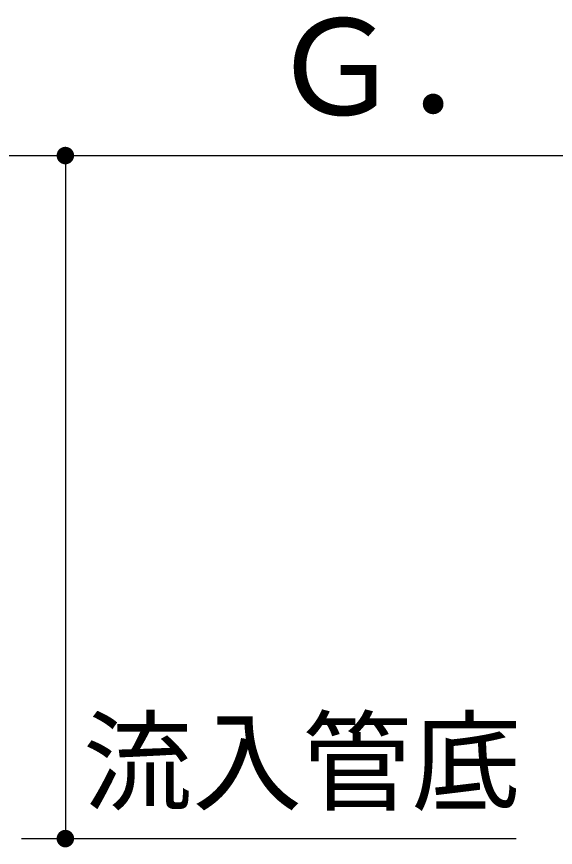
# Model space of a CAD drawing. Units: millimetres, scale not verified. Extents: x -14850 to 14850, y -10500 to 10500.
# Drawn here: x -10773 to -10157, y -3635 to -2686 of the extents above; entities that cross this region are included whole.
import ezdxf
from ezdxf.enums import TextEntityAlignment as Align

# ---------------------------------------------------------------- set-up
doc = ezdxf.new("R2010")
doc.units = ezdxf.units.MM
doc.header["$LTSCALE"] = 50
doc.layers.add('0-0_機器', color=2, linetype='Continuous', lineweight=25)
doc.layers.add('0-4_製作', color=5, linetype='Continuous', lineweight=25)
doc.styles.add('ＭＳ ゴシック', font='')
doc.styles.get('ＭＳ ゴシック').set_extended_font_data('MS Gothic')

msp = doc.modelspace()

# ---------------------------------------------------------------- linework, layer by layer
at = {"layer": '0-0_機器'}
msp.add_line((-10362.36, -2844.75), (-6562.16, -2844.75), dxfattribs=at)
at = {"layer": '0-4_製作', "color": 2}
for p, q in [((-11492.08, -2844.75), (-10362.36, -2844.75)), ((-10717.08, -2844.75), (-10717.08, -3624.75)), ((-10767.08, -3624.75), (-10201.71, -3624.75))]:
    msp.add_line(p, q, dxfattribs=at)
at = {"layer": '0-4_製作'}
for points in [[(-10721.89, -2835.99), (-10717.08, -2844.75), (-10722.95, -2836.66)], [(-10720.76, -2835.46), (-10717.08, -2844.75), (-10721.89, -2835.99)], [(-10719.56, -2835.07), (-10717.08, -2844.75), (-10720.76, -2835.46)], [(-10719.56, -2835.07), (-10717.08, -2834.75), (-10717.08, -2844.75)], [(-10718.33, -2834.83), (-10717.08, -2834.75), (-10719.56, -2835.07)], [(-10717.08, -2834.75), (-10707.08, -2844.75), (-10717.08, -2844.75)], [(-10716.45, -2834.77), (-10707.08, -2844.75), (-10717.08, -2834.75)], [(-10715.2, -2834.93), (-10707.08, -2844.75), (-10716.45, -2834.77)], [(-10713.99, -2835.24), (-10707.08, -2844.75), (-10715.2, -2834.93)], [(-10712.82, -2835.71), (-10707.08, -2844.75), (-10713.99, -2835.24)], [(-10711.72, -2836.31), (-10707.08, -2844.75), (-10712.82, -2835.71)], [(-10710.7, -2837.05), (-10707.08, -2844.75), (-10711.72, -2836.31)], [(-10727.06, -2844.13), (-10717.08, -2844.75), (-10727.08, -2844.75)], [(-10727.08, -2844.75), (-10725.84, -2849.57), (-10727, -2846.01)], [(-10727.08, -2844.75), (-10725.17, -2850.63), (-10725.84, -2849.57)], [(-10717.08, -2844.75), (-10725.17, -2850.63), (-10727.08, -2844.75)], [(-10726.9, -2842.88), (-10717.08, -2844.75), (-10727.06, -2844.13)], [(-10726.59, -2841.66), (-10717.08, -2844.75), (-10726.9, -2842.88)], [(-10726.12, -2840.5), (-10717.08, -2844.75), (-10726.59, -2841.66)], [(-10725.52, -2839.4), (-10717.08, -2844.75), (-10726.12, -2840.5)], [(-10724.78, -2838.38), (-10717.08, -2844.75), (-10725.52, -2839.4)], [(-10717.08, -2844.75), (-10724.36, -2851.6), (-10725.17, -2850.63)], [(-10723.92, -2837.46), (-10717.08, -2844.75), (-10724.78, -2838.38)], [(-10717.08, -2844.75), (-10723.45, -2852.46), (-10724.36, -2851.6)], [(-10722.95, -2836.66), (-10717.08, -2844.75), (-10723.92, -2837.46)], [(-10717.08, -2844.75), (-10722.43, -2853.2), (-10723.45, -2852.46)], [(-10717.08, -2844.75), (-10721.33, -2853.8), (-10722.43, -2853.2)], [(-10717.08, -2844.75), (-10720.17, -2854.26), (-10721.33, -2853.8)], [(-10717.08, -2844.75), (-10718.95, -2854.58), (-10720.17, -2854.26)], [(-10717.08, -2844.75), (-10717.7, -2854.73), (-10718.95, -2854.58)], [(-10717.08, -2844.75), (-10717.08, -2854.75), (-10717.7, -2854.73)], [(-10717.08, -2844.75), (-10715.82, -2854.67), (-10717.08, -2854.75)], [(-10717.08, -2844.75), (-10714.59, -2854.44), (-10715.82, -2854.67)], [(-10717.08, -2844.75), (-10713.39, -2854.05), (-10714.59, -2854.44)], [(-10707.08, -2844.75), (-10713.39, -2854.05), (-10717.08, -2844.75)], [(-10707.08, -2844.75), (-10712.26, -2853.52), (-10713.39, -2854.05)], [(-10707.08, -2844.75), (-10711.2, -2852.84), (-10712.26, -2853.52)], [(-10707.08, -2844.75), (-10710.23, -2852.04), (-10711.2, -2852.84)], [(-10709.79, -2837.91), (-10707.08, -2844.75), (-10710.7, -2837.05)], [(-10707.08, -2844.75), (-10709.37, -2851.13), (-10710.23, -2852.04)], [(-10708.99, -2838.88), (-10707.08, -2844.75), (-10709.79, -2837.91)], [(-10707.08, -2844.75), (-10708.63, -2850.11), (-10709.37, -2851.13)], [(-10708.31, -2839.94), (-10707.08, -2844.75), (-10708.99, -2838.88)], [(-10707.08, -2844.75), (-10708.03, -2849.01), (-10708.63, -2850.11)], [(-10708.31, -2839.94), (-10707.15, -2843.5), (-10707.08, -2844.75)], [(-10707.78, -2841.07), (-10707.15, -2843.5), (-10708.31, -2839.94)], [(-10707.08, -2844.75), (-10707.56, -2847.84), (-10708.03, -2849.01)], [(-10707.78, -2841.07), (-10707.39, -2842.27), (-10707.15, -2843.5)], [(-10707.08, -2844.75), (-10707.25, -2846.63), (-10707.56, -2847.84)], [(-10707.08, -2844.75), (-10707.09, -2845.38), (-10707.25, -2846.63)], [(-10727, -2846.01), (-10726.37, -2848.44), (-10726.76, -2847.24)], [(-10727, -2846.01), (-10725.84, -2849.57), (-10726.37, -2848.44)], [(-10726.9, -3622.88), (-10717.08, -3624.75), (-10727.06, -3624.13)], [(-10726.59, -3621.66), (-10717.08, -3624.75), (-10726.9, -3622.88)], [(-10726.12, -3620.5), (-10717.08, -3624.75), (-10726.59, -3621.66)], [(-10725.52, -3619.4), (-10717.08, -3624.75), (-10726.12, -3620.5)], [(-10724.78, -3618.38), (-10717.08, -3624.75), (-10725.52, -3619.4)], [(-10723.92, -3617.47), (-10717.08, -3624.75), (-10724.78, -3618.38)], [(-10722.95, -3616.66), (-10717.08, -3624.75), (-10723.92, -3617.47)], [(-10721.89, -3615.99), (-10717.08, -3624.75), (-10722.95, -3616.66)], [(-10720.76, -3615.46), (-10717.08, -3624.75), (-10721.89, -3615.99)], [(-10719.56, -3615.07), (-10717.08, -3624.75), (-10720.76, -3615.46)], [(-10719.56, -3615.07), (-10717.08, -3614.75), (-10717.08, -3624.75)], [(-10718.33, -3614.83), (-10717.08, -3614.75), (-10719.56, -3615.07)], [(-10717.08, -3614.75), (-10707.08, -3624.75), (-10717.08, -3624.75)], [(-10716.45, -3614.77), (-10707.08, -3624.75), (-10717.08, -3614.75)], [(-10715.2, -3614.93), (-10707.08, -3624.75), (-10716.45, -3614.77)], [(-10713.99, -3615.24), (-10707.08, -3624.75), (-10715.2, -3614.93)], [(-10712.82, -3615.71), (-10707.08, -3624.75), (-10713.99, -3615.24)], [(-10711.72, -3616.31), (-10707.08, -3624.75), (-10712.82, -3615.71)], [(-10710.7, -3617.05), (-10707.08, -3624.75), (-10711.72, -3616.31)], [(-10709.79, -3617.91), (-10707.08, -3624.75), (-10710.7, -3617.05)], [(-10708.99, -3618.88), (-10707.08, -3624.75), (-10709.79, -3617.91)], [(-10708.99, -3618.88), (-10707.15, -3623.5), (-10707.08, -3624.75)], [(-10708.31, -3619.94), (-10707.15, -3623.5), (-10708.99, -3618.88)], [(-10708.31, -3619.94), (-10707.39, -3622.27), (-10707.15, -3623.5)], [(-10707.78, -3621.07), (-10707.39, -3622.27), (-10708.31, -3619.94)], [(-10727.06, -3624.13), (-10717.08, -3624.75), (-10727.08, -3624.75)], [(-10727.08, -3624.75), (-10725.17, -3630.63), (-10727, -3626.01)], [(-10727.08, -3624.75), (-10724.36, -3631.6), (-10725.17, -3630.63)], [(-10717.08, -3624.75), (-10724.36, -3631.6), (-10727.08, -3624.75)], [(-10727, -3626.01), (-10725.84, -3629.57), (-10726.76, -3627.24)], [(-10727, -3626.01), (-10725.17, -3630.63), (-10725.84, -3629.57)], [(-10726.76, -3627.24), (-10725.84, -3629.57), (-10726.37, -3628.44)], [(-10717.08, -3624.75), (-10723.45, -3632.46), (-10724.36, -3631.6)], [(-10717.08, -3624.75), (-10722.43, -3633.2), (-10723.45, -3632.46)], [(-10717.08, -3624.75), (-10721.33, -3633.8), (-10722.43, -3633.2)], [(-10717.08, -3624.75), (-10720.17, -3634.27), (-10721.33, -3633.8)], [(-10717.08, -3624.75), (-10718.95, -3634.58), (-10720.17, -3634.27)], [(-10717.08, -3624.75), (-10717.7, -3634.74), (-10718.95, -3634.58)], [(-10717.08, -3624.75), (-10717.08, -3634.75), (-10717.7, -3634.74)], [(-10717.08, -3624.75), (-10715.82, -3634.68), (-10717.08, -3634.75)], [(-10717.08, -3624.75), (-10714.59, -3634.44), (-10715.82, -3634.68)], [(-10717.08, -3624.75), (-10713.39, -3634.05), (-10714.59, -3634.44)], [(-10707.08, -3624.75), (-10713.39, -3634.05), (-10717.08, -3624.75)], [(-10707.08, -3624.75), (-10712.26, -3633.52), (-10713.39, -3634.05)], [(-10707.08, -3624.75), (-10711.2, -3632.84), (-10712.26, -3633.52)], [(-10707.08, -3624.75), (-10710.23, -3632.04), (-10711.2, -3632.84)], [(-10707.08, -3624.75), (-10709.37, -3631.13), (-10710.23, -3632.04)], [(-10707.08, -3624.75), (-10708.63, -3630.11), (-10709.37, -3631.13)], [(-10707.08, -3624.75), (-10708.03, -3629.01), (-10708.63, -3630.11)], [(-10707.08, -3624.75), (-10707.56, -3627.84), (-10708.03, -3629.01)], [(-10707.08, -3624.75), (-10707.25, -3626.63), (-10707.56, -3627.84)], [(-10707.08, -3624.75), (-10707.09, -3625.38), (-10707.25, -3626.63)]]:
    msp.add_solid(points, dxfattribs=at)

# ---------------------------------------------------------------- texts
at = {"layer": '0-0_機器', "color": 4, "style": 'ＭＳ ゴシック'}
msp.add_text('流入管底', height=91.79, dxfattribs=at).set_placement((-10697.02, -3610.36), align=Align.BOTTOM_LEFT)
at = {"layer": '0-4_製作', "color": 4, "style": 'ＭＳ ゴシック'}
msp.add_text('Ｇ．Ｌ', height=110, rotation=0.002, dxfattribs=at).set_placement((-10482.63, -2831.18), align=Align.BOTTOM_LEFT)

doc.saveas('drawing.dxf')
